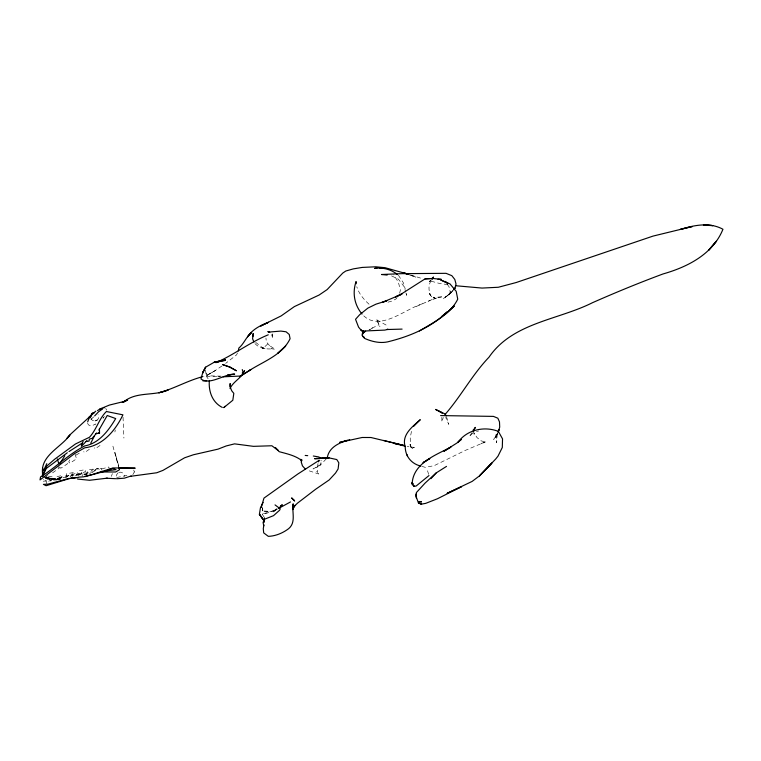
<?xml version="1.0" encoding="UTF-8"?>
<svg xmlns="http://www.w3.org/2000/svg" width="761" height="761" viewBox="0 0 761 761"><rect width="100%" height="100%" fill="white"/><g stroke="black" fill="none" stroke-linecap="round" stroke-linejoin="round"><path stroke-width="0.57" stroke-dasharray="3.81 2.85" d="M441.865 417.19L441.837 421.936L443.311 417.447M272.638 333.841L272.267 338.502L272.029 334.688L272.371 335.601L270.916 333.775M497.275 433.818L496.619 442.769L496.324 436.338L494.336 432.315M114.901 432.01L115.263 429.946M318.022 463.554L317.308 467.435L317.489 472.505L316.681 471.297L318.726 473.989L307.463 470.279M134.412 471.81L132.823 474.655M399.677 293.242L400.381 289.922L398.326 282.131L393.656 274.797M45.803 481.523L46.041 480.543L42.312 481.818L41.712 482.75M72.247 476.462L72.723 474.712M411.454 431.344L410.236 437.803L410.398 446.298L409.665 442.997L411.064 446.631L413.537 449.133L410.093 446.717L414.393 447.42L407.154 446.574M237.489 352.904L236.623 354.826L225.656 363.397M497.133 433.722L494.878 438.669L496.971 434.883M472.086 432.59L469.271 436.671L472.552 433.256L475.387 431.63M85.831 475.026L88.637 469.908L95.02 468.795L95.648 470.384L89.541 473.808M69.822 459.863L68.718 461.879L69.936 463.23L76.585 458.788L74.578 452.89M47.334 475.216L44.442 480.267L43.139 479.677M75.805 475.939L78.744 470.802L85.127 469.689L85.755 471.278L76.471 476.424M497.646 433.513L493.689 439.439L498.217 432.524M431.145 280.657C428.043 285.242 428.453 291.748 431.259 296.41L431.696 296.714L429.233 293.537L431.259 296.41L434.436 297.646L433.475 297.551L443.016 296.647L433.884 298.692L437.661 297.675L428.082 301.299M50.616 481.133L53.356 478.431L53.631 477.147L47.857 476.082L47.591 477.366L50.873 480.743M103.734 417.237L102.963 418.17L104.381 416.362M112.4 473.589L111.315 476.415M452.985 290.398L450.303 293.499L443.149 298.835L452.31 291.777M452.814 290.626L450.303 293.499L443.149 298.835M397.156 297.656L395.796 299.121L391.183 301.318L385.998 302.707M326.26 458.873L320.371 465.114L313.018 468.957L317.518 466.769L320.647 463.801L319.991 465.161L321.113 462.393L320.885 460.025L321.209 460.909M447.126 295.877L450.731 292.433L448.828 294.735L450.883 290.607L450.379 292.709L448.98 286.659L447.03 284.015M264.952 346.569L269.014 342.735M90.911 419.454L94.031 416.581M430.602 280.409L429.223 281.541L433.37 279.277M58.787 479.554L62.088 476.862L61.736 475.558L56.038 476.843L56.4 478.155L58.787 479.554L58.683 479.011M372.015 328.181L378.949 324.766L376.79 319.839L387.853 326.012M369.475 330.131L372.433 327.858L369.018 329.884M276.88 509.185L272.305 512.543L277.004 509.185M52.585 472.857L59.282 468.025L58.083 466.503M118.126 472.79L116.585 474.778L116.5 477.29M276.766 508.614L274.008 510.545L277.632 508.938M100.043 445.442L95.192 448.809L94.364 447.81M89.389 449.256L84.547 452.624L83.7 451.625M263.087 348.119L263.601 347.767L261.794 347.159L255.706 342.383M221.965 365.965L214.478 371.054L207.059 375.173L215.42 370.512L207.905 374.783L203.805 376.267M94.174 470.517L97.418 468.319L101.441 468.395L101.945 470.174M70.098 476.662L74.093 474.179L73.608 472.543L66.626 473.723L66.711 477.956M79.268 453.147L76.138 455.078L75.472 454.403M57.322 479.287L61.66 476.633L63.762 477.48M48.685 481.342L53.08 478.679L55.182 479.677M87.601 423.23C88.209 426.816 92.928 425.561 95.125 424.324M95.953 423.896L95.03 424.372M65.541 477.242L72.685 473.684M422.431 303.782C405.137 308.88 379.368 332.557 362.712 314.816M75.719 475.397L81.741 472.6L82.34 476.224M416.324 306.464L433.218 299.035M84.043 474.864L90.759 471.953M45.926 477.547L47.144 477.09M264.628 517.87L262.564 514.75L275.653 510.013L263.458 513.751L262.412 508.224M118.944 472.381C121.475 471.392 124.509 473.599 124.376 476.31M101.698 468.938L108.737 467.007L109.299 468.633M116.69 477.528L128.752 475.092M90.882 418.341C92.947 423.725 101.318 419.53 98.093 414.669M45.584 477.261L53.517 478.964L74.464 473.789L92.909 472.552M95.363 420.862L95.915 420.728L94.935 420.89M476.472 431.42L478.64 431.002M218.331 376.505L220.271 376.276M57.065 479.953C52.385 480.267 46.706 480.296 43.672 476.053M87.391 474.445C73.199 472.039 59.425 482.379 45.67 477.508M221.232 376.162L206.935 375.763L205.527 370.255L206.326 376.286L208.153 378.788M206.326 376.286L217.513 376.695M58.968 479.611L48.894 478.688L60.395 479.382L55.039 479.116L45.689 477.014M56.752 479.401L50.055 478.774L54.431 479.211L45.708 477.118M447.925 284.7L438.659 283.225L429.499 280.752M43.548 476.605L53.517 478.964M421.822 466.379L425.218 467.321L434.179 465.665L465.199 450.445L485.261 441.932L481.085 443.444L485.899 442.179L481.18 440.857L477.023 437.594L474.36 433.37M410.579 274.911L422.697 278.792M409.513 274.873L415.801 277.109L409.142 274.731M391.544 275.891L398.412 279.211L404.091 286.612L405.67 292.053M44.376 477.432L47.287 479.059L45.527 477.585M254.973 343.62C259.596 348.624 266.445 349.356 272.828 348.814L271.354 348.719L275.216 349.309L269.033 345.266L269.775 345.894L266.369 341.898L265.941 338.017M105.722 408.391L106.702 410.198M369.047 304.238C363.729 299.434 358.897 293.66 356.766 286.716M59.52 466.921L60.747 468.272L67.387 463.839L66.759 461.851M133.727 470.051L134.412 472.086M398.412 275.244L403.406 282.845L405.223 289.009M446.507 416.762L448.79 424.334L445.68 417.409M376.79 319.839L379.967 326.735M97.418 468.319L97.846 469.318M92.167 471.906L91.596 470.279L98.654 468.338L99.215 469.965M427.53 470.736L428.7 474.588M405.984 293.137L406.612 295.316L406.174 293.432M118.697 465.761L114.921 452.519L119.163 468.595M61.66 476.633L61.936 477.575M112.904 446.146L118.526 466.379M53.08 478.679L53.327 479.639M46.041 480.543L46.592 483.758M473.675 431.344L474.141 434.322L474.036 432.21M262.203 507.111L262.564 514.75M123.035 417.161L123.91 438.108M81.741 472.6L81.769 473.627M97.132 420.12L96.647 420.414L97.132 420.12M265.085 348.586L262.136 348.081L265.085 348.586"/><path stroke-width="1.14" d="M230.079 386.559L230.145 383.544L230.241 387.282L231.791 390.878L233.817 393.351L232.818 400.238L223.772 407.639L225.142 406.269M42.435 476.338L42.654 468.357L42.901 475.368M252.918 336.562L253.185 333.527L252.595 338.873L253.965 342.022M94.583 412.633L91.624 413.87L90.578 417.218M264.229 522.036L264.428 519.953M292.528 508.386L293.185 503.82C291.682 512.067 296.314 522.284 288.666 528.648C282.902 533.033 275.577 536.125 268.31 536.343L263.687 532.871L263.287 528.638L263.915 524.843M264.029 521.922L264.476 518.878M238.364 350.973L238.83 348.091C244.091 343.677 246.184 336.714 251.663 332.452L247.582 336.809C252.386 329.427 260.471 325.299 268.49 322.312L260.681 326.031L281.151 315.91L294.364 306.597L319.125 295.021L327.182 289.551L342.773 273.066L345.789 271.021L353.332 268.88L362.217 267.425L375.725 266.797L385.066 267.701L408.476 274.264M264.486 518.707L263.078 522.531L263.763 525.746M261.232 507.454L263.962 498.113L297.874 473.989L319.22 460.272L318.536 461.813M301.775 459.444L301.223 461.994L302.45 465.865L305.532 469.28M87.658 421.927L88.847 418.769L91.358 415.23M498.217 432.524L499.711 427.064L499.482 421.87L497.846 418.198L493.432 416.391L440.638 415.582M292.681 509.537L294.041 505.551L292.681 509.537L295.04 505.314L293.385 507.178L297.513 503.135L315.634 489.256L329.18 479.953L335.515 473.085L338.112 468.957L338.835 462.821L336.79 459.558L329.075 457.894L314.607 458.712L319.63 458.474L316.176 458.398M327.401 457.009C329.513 446.659 340.433 442.131 349.689 439.81M498.103 431.791L498.94 429.756L498.036 431.734M42.616 475.501L46.954 465.913L54.687 459.206L75.501 443.958L89.484 437.252C96.552 429.546 98.93 418.826 106.378 411.511L122.93 414.831C115.529 430.298 102.868 445.699 84.794 447.791L74.626 453.537L40.01 479.925L40.533 476.938C55.867 467.435 68.756 454.013 84.785 445.908C99.092 443.387 108.671 430.365 115.701 418.569L107.234 415.506L98.901 430.108M81.332 445.347L83.13 441.456M43.681 470.327L46.792 463.668M474.027 429.946L475.311 427.378L473.18 430.831M90.797 443.121L94.212 436.376M42.702 475.52L46.326 468.443L67.31 452.757M230.022 388.567C233.218 381.366 241.741 378.093 244.604 370.655L243.216 372.291M59.767 463.687L64.818 455.744M432.324 278.849L433.504 277.042L431.982 279.268M453.651 289.922L454.992 288.067L456.02 283.958L454.793 279.439L451.834 275.672L446.051 273.332L401.894 273.656L381.508 274.502L387.168 275.073M444.995 414.536C460.928 396.414 472.2 374.716 488.981 357.213C512.752 322.578 557.689 320.172 592.534 302.678C615.754 292.443 639.269 282.759 663.069 273.941C687.544 266.987 712.876 254.212 722.95 229.251C709.537 221.898 694.137 225.18 680.344 229.413L692.339 226.512L653.024 236.1L516.186 282.531L498.303 287.268L482.027 288.067L455.868 285.755M89.941 417.047L90.654 416.086M96.79 432.876L92.195 438.374L89.379 439.068L89.037 441.104L85.964 441.494M453.956 289.285L454.992 288.067L453.651 289.618M91.796 414.774L70.088 434.683L67.101 438.222L69.888 435.083C60.395 448.105 38.935 456.181 42.873 475.264M413.775 426.227L420.281 419.682C412.586 426.56 401.285 434.864 405.223 446.783C405.271 456.305 411.473 463.839 420.69 466.065M94.649 415.915L98.673 411.672L102.516 409.009L102.041 408.438L99.967 408.971L97.475 410.645M430.888 478.688L436.186 472.923L446.507 466.388M263.116 502.403L260.424 507.901L259.406 514.255L263.316 519.706L273.532 515.654L279.62 510.203L280.219 508.824L275.035 504.895M81.37 446.327L86.897 440.686M92.89 413.613L95.781 411.159M279.829 507.168L282.302 504.743L280.457 506.036M436.186 472.923L425.095 483.083L416.41 492.548L415.982 496.162L418.512 503.211L421.537 504.115L425.713 503.354L437.47 498.75L461.575 486.631L447.135 493.328L472.115 481.418L479.563 475.806L495.753 458.959L498.008 456.134L502.308 447.468L502.536 438.869L498.35 431.382C484.281 425.884 467.054 429.708 458.027 442.217L461.309 439.411L456.885 443.054L443.958 451.216L450.902 447.116C435.187 455.335 412.51 463.506 412.12 484.595L413.984 486.022L413.632 485.337L413.927 486.393L416.143 486.032L428.995 475.558M91.805 413.708L92.614 413.109L92.119 413.413M88.676 417.494L92.794 413.889M441.38 316.681L447.23 311.896C431.401 327.144 410.854 335.953 389.822 341.309C381.318 343.877 372.367 341.87 364.481 338.35L362.008 335.201L362.54 333.213L365.641 331.225M69.004 451.549L82.055 443.178M239.734 376.638L250.883 369.561L242.293 374.973M248.885 370.816C263.268 361.437 282.207 355.206 290.084 338.721L289.247 334.479L286.069 331.786L280.866 331.083L268.956 332.062M130.378 476.396L131.149 475.939M437.965 279.22L441.313 279.363L432.686 278.459L425.076 278.878L402.426 293.327L395.511 296.99L401.951 294.127L382.716 302.222L386.902 300.728L375.953 304.172L367.829 308.138L359.611 314.778L355.539 319.297L358.574 327.154L361.903 331.121L384.876 330.093L388.043 329.275L386.854 329.532L402.093 329.104M419.349 330.997C433.304 322.512 450.255 314.493 457.742 299.149L456.191 291.311L449.998 283.92L440.609 279.905L448.048 283.501L445.08 281.37M278.621 508.405L290.493 501.946M99.967 408.971L109.432 405.061L125.641 401.085L122.226 402.379L127.629 400.01L123.767 401.837C136.343 391.287 153.884 396.3 168.152 390.003L158.773 392.809C173.927 388.795 187.577 380.586 202.787 376.638M268.262 334.802C249.855 342.279 234.036 354.769 215.924 362.702M218.141 362.027L225.37 359.506L214.031 362.35L205.632 367.163L202.616 373.099L200.961 378.911C209.37 385.865 225.075 373.632 234.673 374.098L227.672 375.125L231.249 374.612M91.976 474.56L84.69 476.443M92.756 474.341L113.008 467.948L119.325 467.967L119.458 469.746L115.682 471.991L100.376 471.972M347.387 440.296L339.511 442.455L362.141 437.489L370.959 437.508L403.863 445.442L383.544 440.429M69.032 478.412L47.972 484.129L43.425 484.367L46.098 485.718L69.727 478.498L76.243 477.489M85.042 476.633L105.827 471.049L112.79 468.405L116.033 469.661L106.407 470.859M107.406 478.146L89.579 480.277L77.593 479.069M71.249 477.965L74.597 477.48M95.658 433.703L99.529 433.228L99.444 428.643M69.004 478.564L77.831 477.613M78.421 477.157L84.157 476.795M432.686 278.459L425.076 278.878M116.576 478.764L124.385 478.174L129.76 476.415L156.766 472.762L162.959 470.384L184.609 457.789L193.446 454.755L218.026 449.142L226.169 445.965L234.559 443.863L253.432 446.346L271.877 445.765L278.326 450.617L275.32 447.63L279.239 451.692C287.068 453.841 295.201 455.478 301.794 460.595M202.949 380.9L206.745 380.719M223.135 376.809L240.229 376.048M376.781 268.319L374.65 268.348C382.697 267.263 391.211 269.318 397.47 274.607M381.052 268.252L383.192 268.224L379.967 268.186M118.611 468.034L135.192 468.167L119.544 467.929M103.448 407.839L104.124 407.848M106.226 478.231L115.691 478.698M264.362 511.268L267.729 511.544M305.209 455.439L307.72 455.658M313.304 456.01L318.878 456.971L320.562 458.331M405.204 446.231L394.835 443.577L395.891 443.872M229.499 366.916L222.621 364.576L229.936 367.154L236.433 370.788L229.499 366.916L229.936 367.154M406.926 273.941L403.235 272.638L408.467 274.502M269.736 332.386L267.843 331.568L269.413 332.433M439.411 411.32L442.36 413.08L435.606 409.437L445.252 414.06L446.089 415.858M222.298 407.439C212.148 402.274 208.419 391.202 209.361 380.452M98.759 432.486L99.529 433.228M301.613 460.443L300.662 459.34L301.613 461.004M362.027 314.027C354.331 304.866 352.219 292.909 356.053 281.56L356.215 283.748M242.255 369.57L243.006 371.853L242.483 374.612L242.398 372.595M57.284 458.873L58.825 463.715M406.992 454.621L407.363 456.029M473.361 429.366L473.675 431.344M416.286 493.965L416.457 498.132L416.286 493.965M203.082 371.977L202.616 373.099L205.632 367.163L203.082 371.977M716.225 241.351L708.672 250.188L716.225 241.351M491.749 463.183L479.563 475.806L491.749 463.183M93.47 413.08L92.823 413.68L93.47 413.08M280.79 350.545L277.66 353.456L285.708 345.97L280.79 350.545M454.117 306.169L444.928 314.436L454.117 306.169M363.872 332.157L362.54 333.213L362.911 333.898L362.445 333.185L363.872 332.157M424.086 462.032L423.011 462.726L429.794 458.55L424.086 462.032M93.622 412.728L93.565 412.747M220.871 360.866L214.031 362.35L225.513 360.372L220.871 360.866M324.633 458.103L319.325 458.369L329.075 457.894L324.633 458.103M711.525 225.456L703.411 225.094L712.734 225.646L711.525 225.456M421.394 501.851L418.988 501.509L421.394 501.851M421.537 504.115L418.997 502.916L421.537 504.115M363.682 331.349L361.161 330.16L363.682 331.349M413.118 484.015L411.901 482.997L413.118 484.015M364.129 337.408L362.835 336.372L364.129 337.408M263.316 519.706L259.406 514.255L263.316 519.706M294.193 500.348L291.644 497.894L294.631 501.042L294.193 500.348"/></g></svg>
